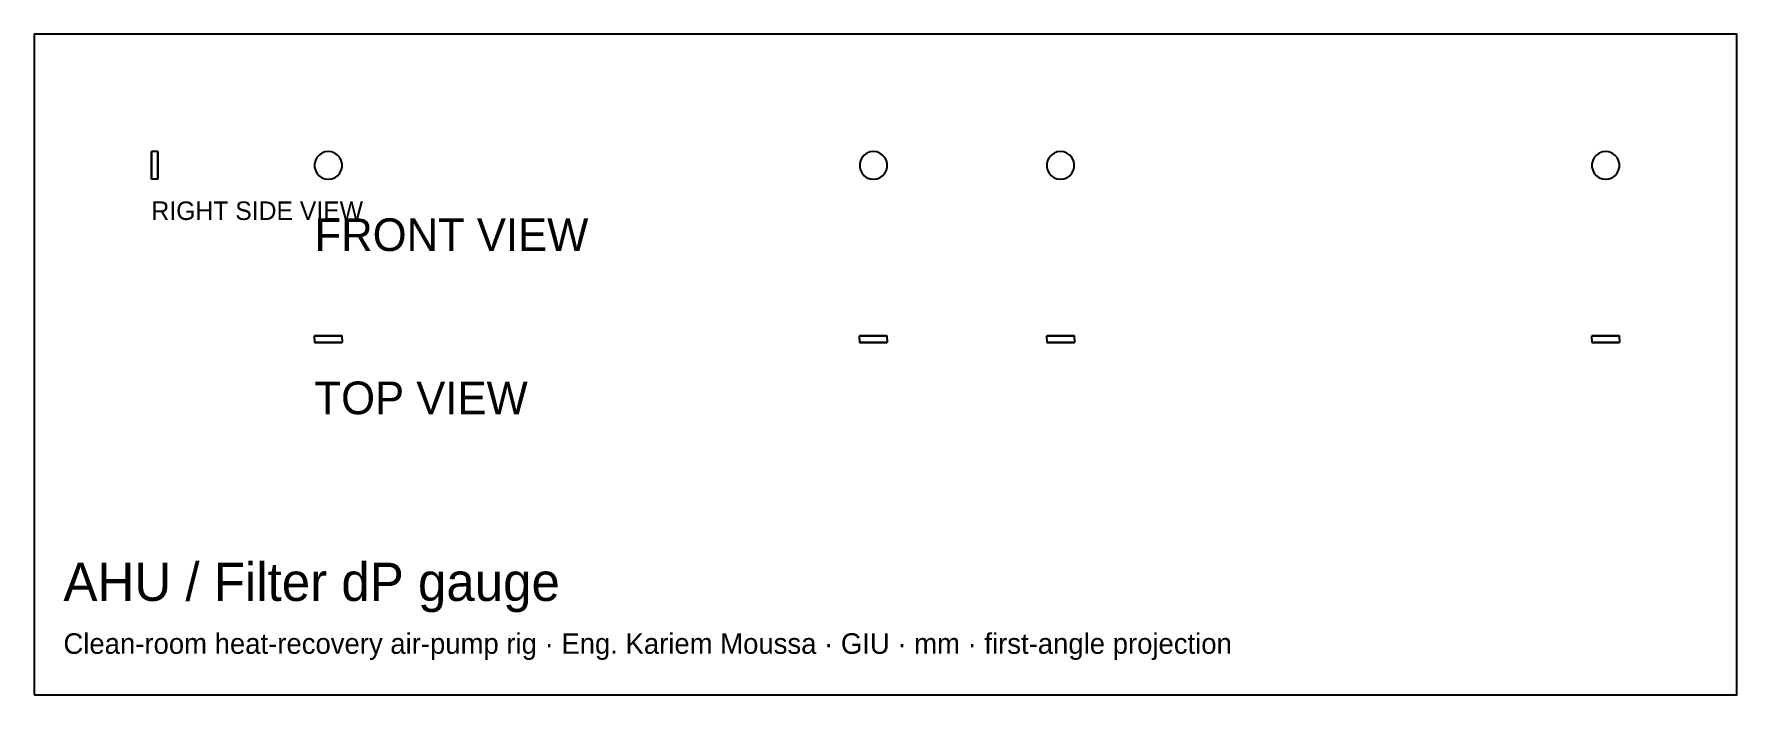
# Model space of a CAD drawing. Header units: millimetres. Extents: x -343 to -113, y -21 to 68.
import ezdxf

# ---------------------------------------------------------------- set-up
doc = ezdxf.new("R2010")
doc.units = ezdxf.units.MM
for name, color, linetype in [('BORDER', 7, 'Continuous'), ('HIDDEN', 8, 'Continuous'), ('TEXT', 5, 'Continuous'), ('VISIBLE', 7, 'Continuous')]:
    doc.layers.add(name, color=color, linetype=linetype)

msp = doc.modelspace()

# ---------------------------------------------------------------- linework, layer by layer
at = {"layer": 'BORDER'}
msp.add_lwpolyline([(-342.88, -21.42), (-112.65, -21.42), (-112.65, 67.88), (-342.88, 67.88)], close=True, dxfattribs=at)
at = {"layer": 'HIDDEN'}
for points in [[(-327.01, 52), (-327.01, 51.95)], [(-327.01, 51.95), (-327.01, 52)], [(-327.01, 52), (-327.01, 51.95)], [(-327.01, 51.95), (-327.01, 52)], [(-327.01, 52), (-327.01, 51.95)], [(-327.01, 51.95), (-327.01, 52)], [(-327.01, 52), (-327.01, 51.95)], [(-327.01, 51.95), (-327.01, 51.79)], [(-327.01, 51.79), (-327.01, 51.95)], [(-327.01, 51.95), (-327.01, 51.79)], [(-327.01, 51.79), (-327.01, 51.95)], [(-327.01, 51.95), (-327.01, 51.79)], [(-327.01, 51.79), (-327.01, 51.95)], [(-327.01, 51.95), (-327.01, 51.79)], [(-327.01, 51.79), (-327.01, 51.53)], [(-327.01, 51.53), (-327.01, 51.79)], [(-327.01, 51.79), (-327.01, 51.53)], [(-327.01, 51.53), (-327.01, 51.79)], [(-327.01, 51.79), (-327.01, 51.53)], [(-327.01, 51.53), (-327.01, 51.79)], [(-327.01, 51.79), (-327.01, 51.53)], [(-327.01, 51.53), (-327.01, 51.19)], [(-327.01, 51.19), (-327.01, 51.53)], [(-327.01, 51.53), (-327.01, 51.19)], [(-327.01, 51.19), (-327.01, 51.53)], [(-327.01, 51.53), (-327.01, 51.19)], [(-327.01, 51.19), (-327.01, 51.53)], [(-327.01, 51.53), (-327.01, 51.19)], [(-327.01, 51.19), (-327.01, 50.79)], [(-327.01, 50.79), (-327.01, 51.19)], [(-327.01, 51.19), (-327.01, 50.79)], [(-327.01, 50.79), (-327.01, 51.19)], [(-327.01, 51.19), (-327.01, 50.79)], [(-327.01, 50.79), (-327.01, 51.19)], [(-327.01, 51.19), (-327.01, 50.79)], [(-327.01, 50.79), (-327.01, 50.36)], [(-327.01, 50.36), (-327.01, 50.79)], [(-327.01, 50.79), (-327.01, 50.36)], [(-327.01, 50.36), (-327.01, 50.79)], [(-327.01, 50.79), (-327.01, 50.36)], [(-327.01, 50.36), (-327.01, 50.79)], [(-327.01, 50.79), (-327.01, 50.36)], [(-326.13, 52), (-326.13, 51.95)], [(-326.13, 51.95), (-326.13, 52)], [(-326.13, 52), (-326.13, 51.95)], [(-326.13, 51.95), (-326.13, 52)], [(-326.13, 52), (-326.13, 51.95)], [(-326.13, 51.95), (-326.13, 52)], [(-326.13, 52), (-326.13, 51.95)], [(-326.13, 51.95), (-326.13, 51.79)], [(-326.13, 51.79), (-326.13, 51.95)], [(-326.13, 51.95), (-326.13, 51.79)], [(-326.13, 51.79), (-326.13, 51.95)], [(-326.13, 51.95), (-326.13, 51.79)], [(-326.13, 51.79), (-326.13, 51.95)], [(-326.13, 51.95), (-326.13, 51.79)], [(-326.13, 51.79), (-326.13, 51.53)], [(-326.13, 51.53), (-326.13, 51.79)], [(-326.13, 51.79), (-326.13, 51.53)], [(-326.13, 51.53), (-326.13, 51.79)], [(-326.13, 51.79), (-326.13, 51.53)], [(-326.13, 51.53), (-326.13, 51.79)], [(-326.13, 51.79), (-326.13, 51.53)], [(-326.13, 51.53), (-326.13, 51.19)], [(-326.13, 51.19), (-326.13, 51.53)], [(-326.13, 51.53), (-326.13, 51.19)], [(-326.13, 51.19), (-326.13, 51.53)], [(-326.13, 51.53), (-326.13, 51.19)], [(-326.13, 51.19), (-326.13, 51.53)], [(-326.13, 51.53), (-326.13, 51.19)], [(-326.13, 51.19), (-326.13, 50.79)], [(-326.13, 50.79), (-326.13, 51.19)], [(-326.13, 51.19), (-326.13, 50.79)], [(-326.13, 50.79), (-326.13, 51.19)], [(-326.13, 51.19), (-326.13, 50.79)], [(-326.13, 50.79), (-326.13, 51.19)], [(-326.13, 51.19), (-326.13, 50.79)], [(-326.13, 50.79), (-326.13, 50.36)], [(-326.13, 50.36), (-326.13, 50.79)], [(-326.13, 50.79), (-326.13, 50.36)], [(-326.13, 50.36), (-326.13, 50.79)], [(-326.13, 50.79), (-326.13, 50.36)], [(-326.13, 50.36), (-326.13, 50.79)], [(-326.13, 50.79), (-326.13, 50.36)], [(-304.85, 50.79), (-304.96, 50.36)], [(-304.64, 51.19), (-304.85, 50.79)], [(-304.34, 51.53), (-304.64, 51.19)], [(-303.97, 51.79), (-304.34, 51.53)], [(-303.55, 51.95), (-303.97, 51.79)], [(-303.1, 52), (-303.55, 51.95)], [(-302.65, 51.95), (-303.1, 52)], [(-302.23, 51.79), (-302.65, 51.95)], [(-301.86, 51.53), (-302.23, 51.79)], [(-301.56, 51.19), (-301.86, 51.53)], [(-301.35, 50.79), (-301.56, 51.19)], [(-301.24, 50.36), (-301.35, 50.79)], [(-231.15, 50.79), (-231.26, 50.36)], [(-230.94, 51.19), (-231.15, 50.79)], [(-230.64, 51.53), (-230.94, 51.19)], [(-230.27, 51.79), (-230.64, 51.53)], [(-229.85, 51.95), (-230.27, 51.79)], [(-229.4, 52), (-229.85, 51.95)], [(-228.95, 51.95), (-229.4, 52)], [(-228.53, 51.79), (-228.95, 51.95)], [(-228.16, 51.53), (-228.53, 51.79)], [(-227.86, 51.19), (-228.16, 51.53)], [(-227.65, 50.79), (-227.86, 51.19)], [(-227.54, 50.36), (-227.65, 50.79)], [(-205.85, 50.79), (-205.96, 50.36)], [(-205.64, 51.19), (-205.85, 50.79)], [(-205.34, 51.53), (-205.64, 51.19)], [(-204.97, 51.79), (-205.34, 51.53)], [(-204.55, 51.95), (-204.97, 51.79)], [(-204.1, 52), (-204.55, 51.95)], [(-203.65, 51.95), (-204.1, 52)], [(-203.23, 51.79), (-203.65, 51.95)], [(-202.86, 51.53), (-203.23, 51.79)], [(-202.56, 51.19), (-202.86, 51.53)], [(-202.35, 50.79), (-202.56, 51.19)], [(-202.24, 50.36), (-202.35, 50.79)], [(-132.15, 50.79), (-132.26, 50.36)], [(-131.94, 51.19), (-132.15, 50.79)], [(-131.64, 51.53), (-131.94, 51.19)], [(-131.27, 51.79), (-131.64, 51.53)], [(-130.85, 51.95), (-131.27, 51.79)], [(-130.4, 52), (-130.85, 51.95)], [(-129.95, 51.95), (-130.4, 52)], [(-129.53, 51.79), (-129.95, 51.95)], [(-129.16, 51.53), (-129.53, 51.79)], [(-128.86, 51.19), (-129.16, 51.53)], [(-128.65, 50.79), (-128.86, 51.19)], [(-128.54, 50.36), (-128.65, 50.79)], [(-327.01, 50.36), (-327.01, 49.9)], [(-327.01, 49.9), (-327.01, 50.36)], [(-327.01, 50.36), (-327.01, 49.9)], [(-327.01, 49.9), (-327.01, 50.36)], [(-327.01, 50.36), (-327.01, 49.9)], [(-327.01, 49.9), (-327.01, 50.36)], [(-327.01, 50.36), (-327.01, 49.9)], [(-327.01, 49.9), (-327.01, 49.47)], [(-327.01, 49.47), (-327.01, 49.9)], [(-327.01, 49.9), (-327.01, 49.47)], [(-327.01, 49.47), (-327.01, 49.9)], [(-327.01, 49.9), (-327.01, 49.47)], [(-327.01, 49.47), (-327.01, 49.9)], [(-327.01, 49.9), (-327.01, 49.47)], [(-327.01, 49.47), (-327.01, 49.07)], [(-327.01, 49.07), (-327.01, 49.47)], [(-327.01, 49.47), (-327.01, 49.07)], [(-327.01, 49.07), (-327.01, 49.47)], [(-327.01, 49.47), (-327.01, 49.07)], [(-327.01, 49.07), (-327.01, 49.47)], [(-327.01, 49.47), (-327.01, 49.07)], [(-327.01, 49.07), (-327.01, 48.73)], [(-327.01, 48.73), (-327.01, 49.07)], [(-327.01, 49.07), (-327.01, 48.73)], [(-327.01, 48.73), (-327.01, 49.07)], [(-327.01, 49.07), (-327.01, 48.73)], [(-327.01, 48.73), (-327.01, 49.07)], [(-327.01, 49.07), (-327.01, 48.73)], [(-327.01, 48.73), (-327.01, 48.47)], [(-327.01, 48.47), (-327.01, 48.73)], [(-327.01, 48.73), (-327.01, 48.47)], [(-327.01, 48.47), (-327.01, 48.73)], [(-327.01, 48.73), (-327.01, 48.47)], [(-327.01, 48.47), (-327.01, 48.73)], [(-327.01, 48.73), (-327.01, 48.47)], [(-327.01, 48.47), (-327.01, 48.31)], [(-327.01, 48.31), (-327.01, 48.47)], [(-327.01, 48.47), (-327.01, 48.31)], [(-327.01, 48.31), (-327.01, 48.47)], [(-327.01, 48.47), (-327.01, 48.31)], [(-327.01, 48.31), (-327.01, 48.47)], [(-327.01, 48.47), (-327.01, 48.31)], [(-326.13, 50.36), (-326.13, 49.9)], [(-326.13, 49.9), (-326.13, 50.36)], [(-326.13, 50.36), (-326.13, 49.9)], [(-326.13, 49.9), (-326.13, 50.36)], [(-326.13, 50.36), (-326.13, 49.9)], [(-326.13, 49.9), (-326.13, 50.36)], [(-326.13, 50.36), (-326.13, 49.9)], [(-326.13, 49.9), (-326.13, 49.47)], [(-326.13, 49.47), (-326.13, 49.9)], [(-326.13, 49.9), (-326.13, 49.47)], [(-326.13, 49.47), (-326.13, 49.9)], [(-326.13, 49.9), (-326.13, 49.47)], [(-326.13, 49.47), (-326.13, 49.9)], [(-326.13, 49.9), (-326.13, 49.47)], [(-326.13, 49.47), (-326.13, 49.07)], [(-326.13, 49.07), (-326.13, 49.47)], [(-326.13, 49.47), (-326.13, 49.07)], [(-326.13, 49.07), (-326.13, 49.47)], [(-326.13, 49.47), (-326.13, 49.07)], [(-326.13, 49.07), (-326.13, 49.47)], [(-326.13, 49.47), (-326.13, 49.07)], [(-326.13, 49.07), (-326.13, 48.73)], [(-326.13, 48.73), (-326.13, 49.07)], [(-326.13, 49.07), (-326.13, 48.73)], [(-326.13, 48.73), (-326.13, 49.07)], [(-326.13, 49.07), (-326.13, 48.73)], [(-326.13, 48.73), (-326.13, 49.07)], [(-326.13, 49.07), (-326.13, 48.73)], [(-326.13, 48.73), (-326.13, 48.47)], [(-326.13, 48.47), (-326.13, 48.73)], [(-326.13, 48.73), (-326.13, 48.47)], [(-326.13, 48.47), (-326.13, 48.73)], [(-326.13, 48.73), (-326.13, 48.47)], [(-326.13, 48.47), (-326.13, 48.73)], [(-326.13, 48.73), (-326.13, 48.47)], [(-326.13, 48.47), (-326.13, 48.31)], [(-326.13, 48.31), (-326.13, 48.47)], [(-326.13, 48.47), (-326.13, 48.31)], [(-326.13, 48.31), (-326.13, 48.47)], [(-326.13, 48.47), (-326.13, 48.31)], [(-326.13, 48.31), (-326.13, 48.47)], [(-326.13, 48.47), (-326.13, 48.31)], [(-304.96, 50.36), (-304.96, 49.9)], [(-304.96, 49.9), (-304.85, 49.47)], [(-304.85, 49.47), (-304.64, 49.07)], [(-304.64, 49.07), (-304.34, 48.73)], [(-304.34, 48.73), (-303.97, 48.47)], [(-303.97, 48.47), (-303.55, 48.31)], [(-302.65, 48.31), (-302.23, 48.47)], [(-302.23, 48.47), (-301.86, 48.73)], [(-301.86, 48.73), (-301.56, 49.07)], [(-301.56, 49.07), (-301.35, 49.47)], [(-301.35, 49.47), (-301.24, 49.9)], [(-301.24, 49.9), (-301.24, 50.36)], [(-231.26, 50.36), (-231.26, 49.9)], [(-231.26, 49.9), (-231.15, 49.47)], [(-231.15, 49.47), (-230.94, 49.07)], [(-230.94, 49.07), (-230.64, 48.73)], [(-230.64, 48.73), (-230.27, 48.47)], [(-230.27, 48.47), (-229.85, 48.31)], [(-228.95, 48.31), (-228.53, 48.47)], [(-228.53, 48.47), (-228.16, 48.73)], [(-228.16, 48.73), (-227.86, 49.07)], [(-227.86, 49.07), (-227.65, 49.47)], [(-227.65, 49.47), (-227.54, 49.9)], [(-227.54, 49.9), (-227.54, 50.36)], [(-205.96, 50.36), (-205.96, 49.9)], [(-205.96, 49.9), (-205.85, 49.47)], [(-205.85, 49.47), (-205.64, 49.07)], [(-205.64, 49.07), (-205.34, 48.73)], [(-205.34, 48.73), (-204.97, 48.47)], [(-204.97, 48.47), (-204.55, 48.31)], [(-203.65, 48.31), (-203.23, 48.47)], [(-203.23, 48.47), (-202.86, 48.73)], [(-202.86, 48.73), (-202.56, 49.07)], [(-202.56, 49.07), (-202.35, 49.47)], [(-202.35, 49.47), (-202.24, 49.9)], [(-202.24, 49.9), (-202.24, 50.36)], [(-132.26, 50.36), (-132.26, 49.9)], [(-132.26, 49.9), (-132.15, 49.47)], [(-132.15, 49.47), (-131.94, 49.07)], [(-131.94, 49.07), (-131.64, 48.73)], [(-131.64, 48.73), (-131.27, 48.47)], [(-131.27, 48.47), (-130.85, 48.31)], [(-129.95, 48.31), (-129.53, 48.47)], [(-129.53, 48.47), (-129.16, 48.73)], [(-129.16, 48.73), (-128.86, 49.07)], [(-128.86, 49.07), (-128.65, 49.47)], [(-128.65, 49.47), (-128.54, 49.9)], [(-128.54, 49.9), (-128.54, 50.36)], [(-327.01, 48.31), (-327.01, 48.26)], [(-327.01, 48.26), (-327.01, 48.31)], [(-327.01, 48.31), (-327.01, 48.26)], [(-327.01, 48.26), (-327.01, 48.31)], [(-327.01, 48.31), (-327.01, 48.26)], [(-327.01, 48.26), (-327.01, 48.31)], [(-327.01, 48.31), (-327.01, 48.26)], [(-326.13, 48.26), (-327.01, 48.26)], [(-326.13, 48.26), (-327.01, 48.26)], [(-326.13, 48.26), (-327.01, 48.26)], [(-326.13, 48.31), (-326.13, 48.26)], [(-326.13, 48.26), (-326.13, 48.31)], [(-326.13, 48.31), (-326.13, 48.26)], [(-326.13, 48.26), (-326.13, 48.31)], [(-326.13, 48.31), (-326.13, 48.26)], [(-326.13, 48.26), (-326.13, 48.31)], [(-326.13, 48.31), (-326.13, 48.26)], [(-303.55, 48.31), (-303.1, 48.26)], [(-303.1, 48.26), (-302.65, 48.31)], [(-229.85, 48.31), (-229.4, 48.26)], [(-229.4, 48.26), (-228.95, 48.31)], [(-204.55, 48.31), (-204.1, 48.26)], [(-204.1, 48.26), (-203.65, 48.31)], [(-130.85, 48.31), (-130.4, 48.26)], [(-130.4, 48.26), (-129.95, 48.31)], [(-304.97, 27.09), (-304.96, 27.09)], [(-304.97, 26.21), (-304.96, 26.21)], [(-304.96, 27.09), (-304.85, 27.09)], [(-304.96, 26.21), (-304.85, 26.21)], [(-304.85, 27.09), (-304.64, 27.09)], [(-304.85, 26.21), (-304.64, 26.21)], [(-304.64, 27.09), (-304.34, 27.09)], [(-304.64, 26.21), (-304.34, 26.21)], [(-304.34, 27.09), (-303.97, 27.09)], [(-304.34, 26.21), (-303.97, 26.21)], [(-303.97, 27.09), (-303.55, 27.09)], [(-303.97, 26.21), (-303.55, 26.21)], [(-303.55, 27.09), (-303.1, 27.09)], [(-303.55, 26.21), (-303.1, 26.21)], [(-303.1, 27.09), (-302.65, 27.09)], [(-303.1, 26.21), (-302.65, 26.21)], [(-302.65, 27.09), (-302.23, 27.09)], [(-302.65, 26.21), (-302.23, 26.21)], [(-302.23, 27.09), (-301.86, 27.09)], [(-302.23, 26.21), (-301.86, 26.21)], [(-301.86, 27.09), (-301.56, 27.09)], [(-301.86, 26.21), (-301.56, 26.21)], [(-301.56, 27.09), (-301.35, 27.09)], [(-301.56, 26.21), (-301.35, 26.21)], [(-301.35, 27.09), (-301.24, 27.09)], [(-301.35, 26.21), (-301.24, 26.21)], [(-301.24, 27.09), (-301.23, 27.09)], [(-301.24, 26.21), (-301.23, 26.21)], [(-231.27, 27.09), (-231.26, 27.09)], [(-231.27, 26.21), (-231.26, 26.21)], [(-231.26, 27.09), (-231.15, 27.09)], [(-231.26, 26.21), (-231.15, 26.21)], [(-231.15, 27.09), (-230.94, 27.09)], [(-231.15, 26.21), (-230.94, 26.21)], [(-230.94, 27.09), (-230.64, 27.09)], [(-230.94, 26.21), (-230.64, 26.21)], [(-230.64, 27.09), (-230.27, 27.09)], [(-230.64, 26.21), (-230.27, 26.21)], [(-230.27, 27.09), (-229.85, 27.09)], [(-230.27, 26.21), (-229.85, 26.21)], [(-229.85, 27.09), (-229.4, 27.09)], [(-229.85, 26.21), (-229.4, 26.21)], [(-229.4, 27.09), (-228.95, 27.09)], [(-229.4, 26.21), (-228.95, 26.21)], [(-228.95, 27.09), (-228.53, 27.09)], [(-228.95, 26.21), (-228.53, 26.21)], [(-228.53, 27.09), (-228.16, 27.09)], [(-228.53, 26.21), (-228.16, 26.21)], [(-228.16, 27.09), (-227.86, 27.09)], [(-228.16, 26.21), (-227.86, 26.21)], [(-227.86, 27.09), (-227.65, 27.09)], [(-227.86, 26.21), (-227.65, 26.21)], [(-227.65, 27.09), (-227.54, 27.09)], [(-227.65, 26.21), (-227.54, 26.21)], [(-227.54, 27.09), (-227.53, 27.09)], [(-227.54, 26.21), (-227.53, 26.21)], [(-205.97, 27.09), (-205.96, 27.09)], [(-205.97, 26.21), (-205.96, 26.21)], [(-205.96, 27.09), (-205.85, 27.09)], [(-205.96, 26.21), (-205.85, 26.21)], [(-205.85, 27.09), (-205.64, 27.09)], [(-205.85, 26.21), (-205.64, 26.21)], [(-205.64, 27.09), (-205.34, 27.09)], [(-205.64, 26.21), (-205.34, 26.21)], [(-205.34, 27.09), (-204.97, 27.09)], [(-205.34, 26.21), (-204.97, 26.21)], [(-204.97, 27.09), (-204.55, 27.09)], [(-204.97, 26.21), (-204.55, 26.21)], [(-204.55, 27.09), (-204.1, 27.09)], [(-204.55, 26.21), (-204.1, 26.21)], [(-204.1, 27.09), (-203.65, 27.09)], [(-204.1, 26.21), (-203.65, 26.21)], [(-203.65, 27.09), (-203.23, 27.09)], [(-203.65, 26.21), (-203.23, 26.21)], [(-203.23, 27.09), (-202.86, 27.09)], [(-203.23, 26.21), (-202.86, 26.21)], [(-202.86, 27.09), (-202.56, 27.09)], [(-202.86, 26.21), (-202.56, 26.21)], [(-202.56, 27.09), (-202.35, 27.09)], [(-202.56, 26.21), (-202.35, 26.21)], [(-202.35, 27.09), (-202.24, 27.09)], [(-202.35, 26.21), (-202.24, 26.21)], [(-202.24, 27.09), (-202.23, 27.09)], [(-202.24, 26.21), (-202.23, 26.21)], [(-132.27, 27.09), (-132.26, 27.09)], [(-132.27, 26.21), (-132.26, 26.21)], [(-132.26, 27.09), (-132.15, 27.09)], [(-132.26, 26.21), (-132.15, 26.21)], [(-132.15, 27.09), (-131.94, 27.09)], [(-132.15, 26.21), (-131.94, 26.21)], [(-131.94, 27.09), (-131.64, 27.09)], [(-131.94, 26.21), (-131.64, 26.21)], [(-131.64, 27.09), (-131.27, 27.09)], [(-131.64, 26.21), (-131.27, 26.21)], [(-131.27, 27.09), (-130.85, 27.09)], [(-131.27, 26.21), (-130.85, 26.21)], [(-130.85, 27.09), (-130.4, 27.09)], [(-130.85, 26.21), (-130.4, 26.21)], [(-130.4, 27.09), (-129.95, 27.09)], [(-130.4, 26.21), (-129.95, 26.21)], [(-129.95, 27.09), (-129.53, 27.09)], [(-129.95, 26.21), (-129.53, 26.21)], [(-129.53, 27.09), (-129.16, 27.09)], [(-129.53, 26.21), (-129.16, 26.21)], [(-129.16, 27.09), (-128.86, 27.09)], [(-129.16, 26.21), (-128.86, 26.21)], [(-128.86, 27.09), (-128.65, 27.09)], [(-128.86, 26.21), (-128.65, 26.21)], [(-128.65, 27.09), (-128.54, 27.09)], [(-128.65, 26.21), (-128.54, 26.21)], [(-128.54, 27.09), (-128.53, 27.09)], [(-128.54, 26.21), (-128.53, 26.21)]]:
    msp.add_lwpolyline(points, dxfattribs=at)
at = {"layer": 'VISIBLE'}
for points in [[(-327.01, 51.95), (-327.01, 52)], [(-326.13, 52), (-327.01, 52)], [(-327.01, 51.79), (-327.01, 51.95)], [(-327.01, 51.53), (-327.01, 51.79)], [(-327.01, 51.19), (-327.01, 51.53)], [(-327.01, 50.79), (-327.01, 51.19)], [(-327.01, 50.36), (-327.01, 50.79)], [(-326.13, 51.95), (-326.13, 52)], [(-326.13, 51.79), (-326.13, 51.95)], [(-326.13, 51.53), (-326.13, 51.79)], [(-326.13, 51.19), (-326.13, 51.53)], [(-326.13, 50.79), (-326.13, 51.19)], [(-326.13, 50.36), (-326.13, 50.79)], [(-304.85, 50.79), (-304.96, 50.36)], [(-304.64, 51.19), (-304.85, 50.79)], [(-304.34, 51.53), (-304.64, 51.19)], [(-303.97, 51.79), (-304.34, 51.53)], [(-303.55, 51.95), (-303.97, 51.79)], [(-303.1, 52), (-303.55, 51.95)], [(-302.65, 51.95), (-303.1, 52)], [(-302.23, 51.79), (-302.65, 51.95)], [(-301.86, 51.53), (-302.23, 51.79)], [(-301.56, 51.19), (-301.86, 51.53)], [(-301.35, 50.79), (-301.56, 51.19)], [(-301.24, 50.36), (-301.35, 50.79)], [(-231.15, 50.79), (-231.26, 50.36)], [(-230.94, 51.19), (-231.15, 50.79)], [(-230.64, 51.53), (-230.94, 51.19)], [(-230.27, 51.79), (-230.64, 51.53)], [(-229.85, 51.95), (-230.27, 51.79)], [(-229.4, 52), (-229.85, 51.95)], [(-228.95, 51.95), (-229.4, 52)], [(-228.53, 51.79), (-228.95, 51.95)], [(-228.16, 51.53), (-228.53, 51.79)], [(-227.86, 51.19), (-228.16, 51.53)], [(-227.65, 50.79), (-227.86, 51.19)], [(-227.54, 50.36), (-227.65, 50.79)], [(-205.85, 50.79), (-205.96, 50.36)], [(-205.64, 51.19), (-205.85, 50.79)], [(-205.34, 51.53), (-205.64, 51.19)], [(-204.97, 51.79), (-205.34, 51.53)], [(-204.55, 51.95), (-204.97, 51.79)], [(-204.1, 52), (-204.55, 51.95)], [(-203.65, 51.95), (-204.1, 52)], [(-203.23, 51.79), (-203.65, 51.95)], [(-202.86, 51.53), (-203.23, 51.79)], [(-202.56, 51.19), (-202.86, 51.53)], [(-202.35, 50.79), (-202.56, 51.19)], [(-202.24, 50.36), (-202.35, 50.79)], [(-132.15, 50.79), (-132.26, 50.36)], [(-131.94, 51.19), (-132.15, 50.79)], [(-131.64, 51.53), (-131.94, 51.19)], [(-131.27, 51.79), (-131.64, 51.53)], [(-130.85, 51.95), (-131.27, 51.79)], [(-130.4, 52), (-130.85, 51.95)], [(-129.95, 51.95), (-130.4, 52)], [(-129.53, 51.79), (-129.95, 51.95)], [(-129.16, 51.53), (-129.53, 51.79)], [(-128.86, 51.19), (-129.16, 51.53)], [(-128.65, 50.79), (-128.86, 51.19)], [(-128.54, 50.36), (-128.65, 50.79)], [(-327.01, 49.9), (-327.01, 50.36)], [(-327.01, 49.47), (-327.01, 49.9)], [(-327.01, 49.07), (-327.01, 49.47)], [(-327.01, 48.73), (-327.01, 49.07)], [(-327.01, 48.47), (-327.01, 48.73)], [(-327.01, 48.31), (-327.01, 48.47)], [(-326.13, 49.9), (-326.13, 50.36)], [(-326.13, 49.47), (-326.13, 49.9)], [(-326.13, 49.07), (-326.13, 49.47)], [(-326.13, 48.73), (-326.13, 49.07)], [(-326.13, 48.47), (-326.13, 48.73)], [(-326.13, 48.31), (-326.13, 48.47)], [(-304.96, 50.36), (-304.96, 49.9)], [(-304.96, 49.9), (-304.85, 49.47)], [(-304.85, 49.47), (-304.64, 49.07)], [(-304.64, 49.07), (-304.34, 48.73)], [(-304.34, 48.73), (-303.97, 48.47)], [(-303.97, 48.47), (-303.55, 48.31)], [(-302.65, 48.31), (-302.23, 48.47)], [(-302.23, 48.47), (-301.86, 48.73)], [(-301.86, 48.73), (-301.56, 49.07)], [(-301.56, 49.07), (-301.35, 49.47)], [(-301.35, 49.47), (-301.24, 49.9)], [(-301.24, 49.9), (-301.24, 50.36)], [(-231.26, 50.36), (-231.26, 49.9)], [(-231.26, 49.9), (-231.15, 49.47)], [(-231.15, 49.47), (-230.94, 49.07)], [(-230.94, 49.07), (-230.64, 48.73)], [(-230.64, 48.73), (-230.27, 48.47)], [(-230.27, 48.47), (-229.85, 48.31)], [(-228.95, 48.31), (-228.53, 48.47)], [(-228.53, 48.47), (-228.16, 48.73)], [(-228.16, 48.73), (-227.86, 49.07)], [(-227.86, 49.07), (-227.65, 49.47)], [(-227.65, 49.47), (-227.54, 49.9)], [(-227.54, 49.9), (-227.54, 50.36)], [(-205.96, 50.36), (-205.96, 49.9)], [(-205.96, 49.9), (-205.85, 49.47)], [(-205.85, 49.47), (-205.64, 49.07)], [(-205.64, 49.07), (-205.34, 48.73)], [(-205.34, 48.73), (-204.97, 48.47)], [(-204.97, 48.47), (-204.55, 48.31)], [(-203.65, 48.31), (-203.23, 48.47)], [(-203.23, 48.47), (-202.86, 48.73)], [(-202.86, 48.73), (-202.56, 49.07)], [(-202.56, 49.07), (-202.35, 49.47)], [(-202.35, 49.47), (-202.24, 49.9)], [(-202.24, 49.9), (-202.24, 50.36)], [(-132.26, 50.36), (-132.26, 49.9)], [(-132.26, 49.9), (-132.15, 49.47)], [(-132.15, 49.47), (-131.94, 49.07)], [(-131.94, 49.07), (-131.64, 48.73)], [(-131.64, 48.73), (-131.27, 48.47)], [(-131.27, 48.47), (-130.85, 48.31)], [(-129.95, 48.31), (-129.53, 48.47)], [(-129.53, 48.47), (-129.16, 48.73)], [(-129.16, 48.73), (-128.86, 49.07)], [(-128.86, 49.07), (-128.65, 49.47)], [(-128.65, 49.47), (-128.54, 49.9)], [(-128.54, 49.9), (-128.54, 50.36)], [(-327.01, 48.26), (-327.01, 48.31)], [(-326.13, 48.26), (-327.01, 48.26)], [(-326.13, 48.26), (-326.13, 48.31)], [(-303.55, 48.31), (-303.1, 48.26)], [(-303.1, 48.26), (-302.65, 48.31)], [(-229.85, 48.31), (-229.4, 48.26)], [(-229.4, 48.26), (-228.95, 48.31)], [(-204.55, 48.31), (-204.1, 48.26)], [(-204.1, 48.26), (-203.65, 48.31)], [(-130.85, 48.31), (-130.4, 48.26)], [(-130.4, 48.26), (-129.95, 48.31)], [(-304.96, 27.09), (-304.97, 27.09)], [(-304.97, 26.65), (-304.97, 27.09)], [(-304.97, 26.65), (-304.97, 26.21)], [(-304.96, 26.21), (-304.97, 26.21)], [(-304.85, 27.09), (-304.96, 27.09)], [(-304.85, 26.21), (-304.96, 26.21)], [(-304.64, 27.09), (-304.85, 27.09)], [(-304.64, 26.21), (-304.85, 26.21)], [(-304.34, 27.09), (-304.64, 27.09)], [(-304.34, 26.21), (-304.64, 26.21)], [(-303.97, 27.09), (-304.34, 27.09)], [(-303.97, 26.21), (-304.34, 26.21)], [(-303.55, 27.09), (-303.97, 27.09)], [(-303.55, 26.21), (-303.97, 26.21)], [(-303.1, 27.09), (-303.55, 27.09)], [(-303.1, 26.21), (-303.55, 26.21)], [(-302.65, 27.09), (-303.1, 27.09)], [(-302.65, 26.21), (-303.1, 26.21)], [(-302.23, 27.09), (-302.65, 27.09)], [(-302.23, 26.21), (-302.65, 26.21)], [(-301.86, 27.09), (-302.23, 27.09)], [(-301.86, 26.21), (-302.23, 26.21)], [(-301.56, 27.09), (-301.86, 27.09)], [(-301.56, 26.21), (-301.86, 26.21)], [(-301.35, 27.09), (-301.56, 27.09)], [(-301.35, 26.21), (-301.56, 26.21)], [(-301.24, 27.09), (-301.35, 27.09)], [(-301.24, 26.21), (-301.35, 26.21)], [(-301.23, 27.09), (-301.24, 27.09)], [(-301.23, 26.21), (-301.24, 26.21)], [(-301.23, 26.65), (-301.23, 27.09)], [(-301.23, 26.65), (-301.23, 26.21)], [(-231.26, 27.09), (-231.27, 27.09)], [(-231.27, 26.65), (-231.27, 27.09)], [(-231.27, 26.65), (-231.27, 26.21)], [(-231.26, 26.21), (-231.27, 26.21)], [(-231.15, 27.09), (-231.26, 27.09)], [(-231.15, 26.21), (-231.26, 26.21)], [(-230.94, 27.09), (-231.15, 27.09)], [(-230.94, 26.21), (-231.15, 26.21)], [(-230.64, 27.09), (-230.94, 27.09)], [(-230.64, 26.21), (-230.94, 26.21)], [(-230.27, 27.09), (-230.64, 27.09)], [(-230.27, 26.21), (-230.64, 26.21)], [(-229.85, 27.09), (-230.27, 27.09)], [(-229.85, 26.21), (-230.27, 26.21)], [(-229.4, 27.09), (-229.85, 27.09)], [(-229.4, 26.21), (-229.85, 26.21)], [(-228.95, 27.09), (-229.4, 27.09)], [(-228.95, 26.21), (-229.4, 26.21)], [(-228.53, 27.09), (-228.95, 27.09)], [(-228.53, 26.21), (-228.95, 26.21)], [(-228.16, 27.09), (-228.53, 27.09)], [(-228.16, 26.21), (-228.53, 26.21)], [(-227.86, 27.09), (-228.16, 27.09)], [(-227.86, 26.21), (-228.16, 26.21)], [(-227.65, 27.09), (-227.86, 27.09)], [(-227.65, 26.21), (-227.86, 26.21)], [(-227.54, 27.09), (-227.65, 27.09)], [(-227.54, 26.21), (-227.65, 26.21)], [(-227.53, 27.09), (-227.54, 27.09)], [(-227.53, 26.21), (-227.54, 26.21)], [(-227.53, 26.65), (-227.53, 27.09)], [(-227.53, 26.65), (-227.53, 26.21)], [(-205.96, 27.09), (-205.97, 27.09)], [(-205.97, 26.65), (-205.97, 27.09)], [(-205.97, 26.65), (-205.97, 26.21)], [(-205.96, 26.21), (-205.97, 26.21)], [(-205.85, 27.09), (-205.96, 27.09)], [(-205.85, 26.21), (-205.96, 26.21)], [(-205.64, 27.09), (-205.85, 27.09)], [(-205.64, 26.21), (-205.85, 26.21)], [(-205.34, 27.09), (-205.64, 27.09)], [(-205.34, 26.21), (-205.64, 26.21)], [(-204.97, 27.09), (-205.34, 27.09)], [(-204.97, 26.21), (-205.34, 26.21)], [(-204.55, 27.09), (-204.97, 27.09)], [(-204.55, 26.21), (-204.97, 26.21)], [(-204.1, 27.09), (-204.55, 27.09)], [(-204.1, 26.21), (-204.55, 26.21)], [(-203.65, 27.09), (-204.1, 27.09)], [(-203.65, 26.21), (-204.1, 26.21)], [(-203.23, 27.09), (-203.65, 27.09)], [(-203.23, 26.21), (-203.65, 26.21)], [(-202.86, 27.09), (-203.23, 27.09)], [(-202.86, 26.21), (-203.23, 26.21)], [(-202.56, 27.09), (-202.86, 27.09)], [(-202.56, 26.21), (-202.86, 26.21)], [(-202.35, 27.09), (-202.56, 27.09)], [(-202.35, 26.21), (-202.56, 26.21)], [(-202.24, 27.09), (-202.35, 27.09)], [(-202.24, 26.21), (-202.35, 26.21)], [(-202.23, 27.09), (-202.24, 27.09)], [(-202.23, 26.21), (-202.24, 26.21)], [(-202.23, 26.65), (-202.23, 27.09)], [(-202.23, 26.65), (-202.23, 26.21)], [(-132.26, 27.09), (-132.27, 27.09)], [(-132.27, 26.65), (-132.27, 27.09)], [(-132.27, 26.65), (-132.27, 26.21)], [(-132.26, 26.21), (-132.27, 26.21)], [(-132.15, 27.09), (-132.26, 27.09)], [(-132.15, 26.21), (-132.26, 26.21)], [(-131.94, 27.09), (-132.15, 27.09)], [(-131.94, 26.21), (-132.15, 26.21)], [(-131.64, 27.09), (-131.94, 27.09)], [(-131.64, 26.21), (-131.94, 26.21)], [(-131.27, 27.09), (-131.64, 27.09)], [(-131.27, 26.21), (-131.64, 26.21)], [(-130.85, 27.09), (-131.27, 27.09)], [(-130.85, 26.21), (-131.27, 26.21)], [(-130.4, 27.09), (-130.85, 27.09)], [(-130.4, 26.21), (-130.85, 26.21)], [(-129.95, 27.09), (-130.4, 27.09)], [(-129.95, 26.21), (-130.4, 26.21)], [(-129.53, 27.09), (-129.95, 27.09)], [(-129.53, 26.21), (-129.95, 26.21)], [(-129.16, 27.09), (-129.53, 27.09)], [(-129.16, 26.21), (-129.53, 26.21)], [(-128.86, 27.09), (-129.16, 27.09)], [(-128.86, 26.21), (-129.16, 26.21)], [(-128.65, 27.09), (-128.86, 27.09)], [(-128.65, 26.21), (-128.86, 26.21)], [(-128.54, 27.09), (-128.65, 27.09)], [(-128.54, 26.21), (-128.65, 26.21)], [(-128.53, 27.09), (-128.54, 27.09)], [(-128.53, 26.21), (-128.54, 26.21)], [(-128.53, 26.65), (-128.53, 27.09)], [(-128.53, 26.65), (-128.53, 26.21)]]:
    msp.add_lwpolyline(points, dxfattribs=at)

# ---------------------------------------------------------------- texts
at = {"layer": 'TEXT'}
for s, height, p in [('RIGHT SIDE VIEW', 2.5, (-327.01, 42.76)), ('FRONT VIEW', 4.41, (-304.96, 38.56)), ('TOP VIEW', 4.411, (-304.97, 16.51)), ('AHU / Filter dP gauge', 5.1604, (-338.91, -8.72)), ('Clean-room heat-recovery air-pump rig · Eng. Kariem Moussa · GIU · mm · first-angle projection', 2.7787, (-338.91, -15.87))]:
    msp.add_text(s, height=height, dxfattribs=at).set_placement(p)

doc.saveas('drawing.dxf')
